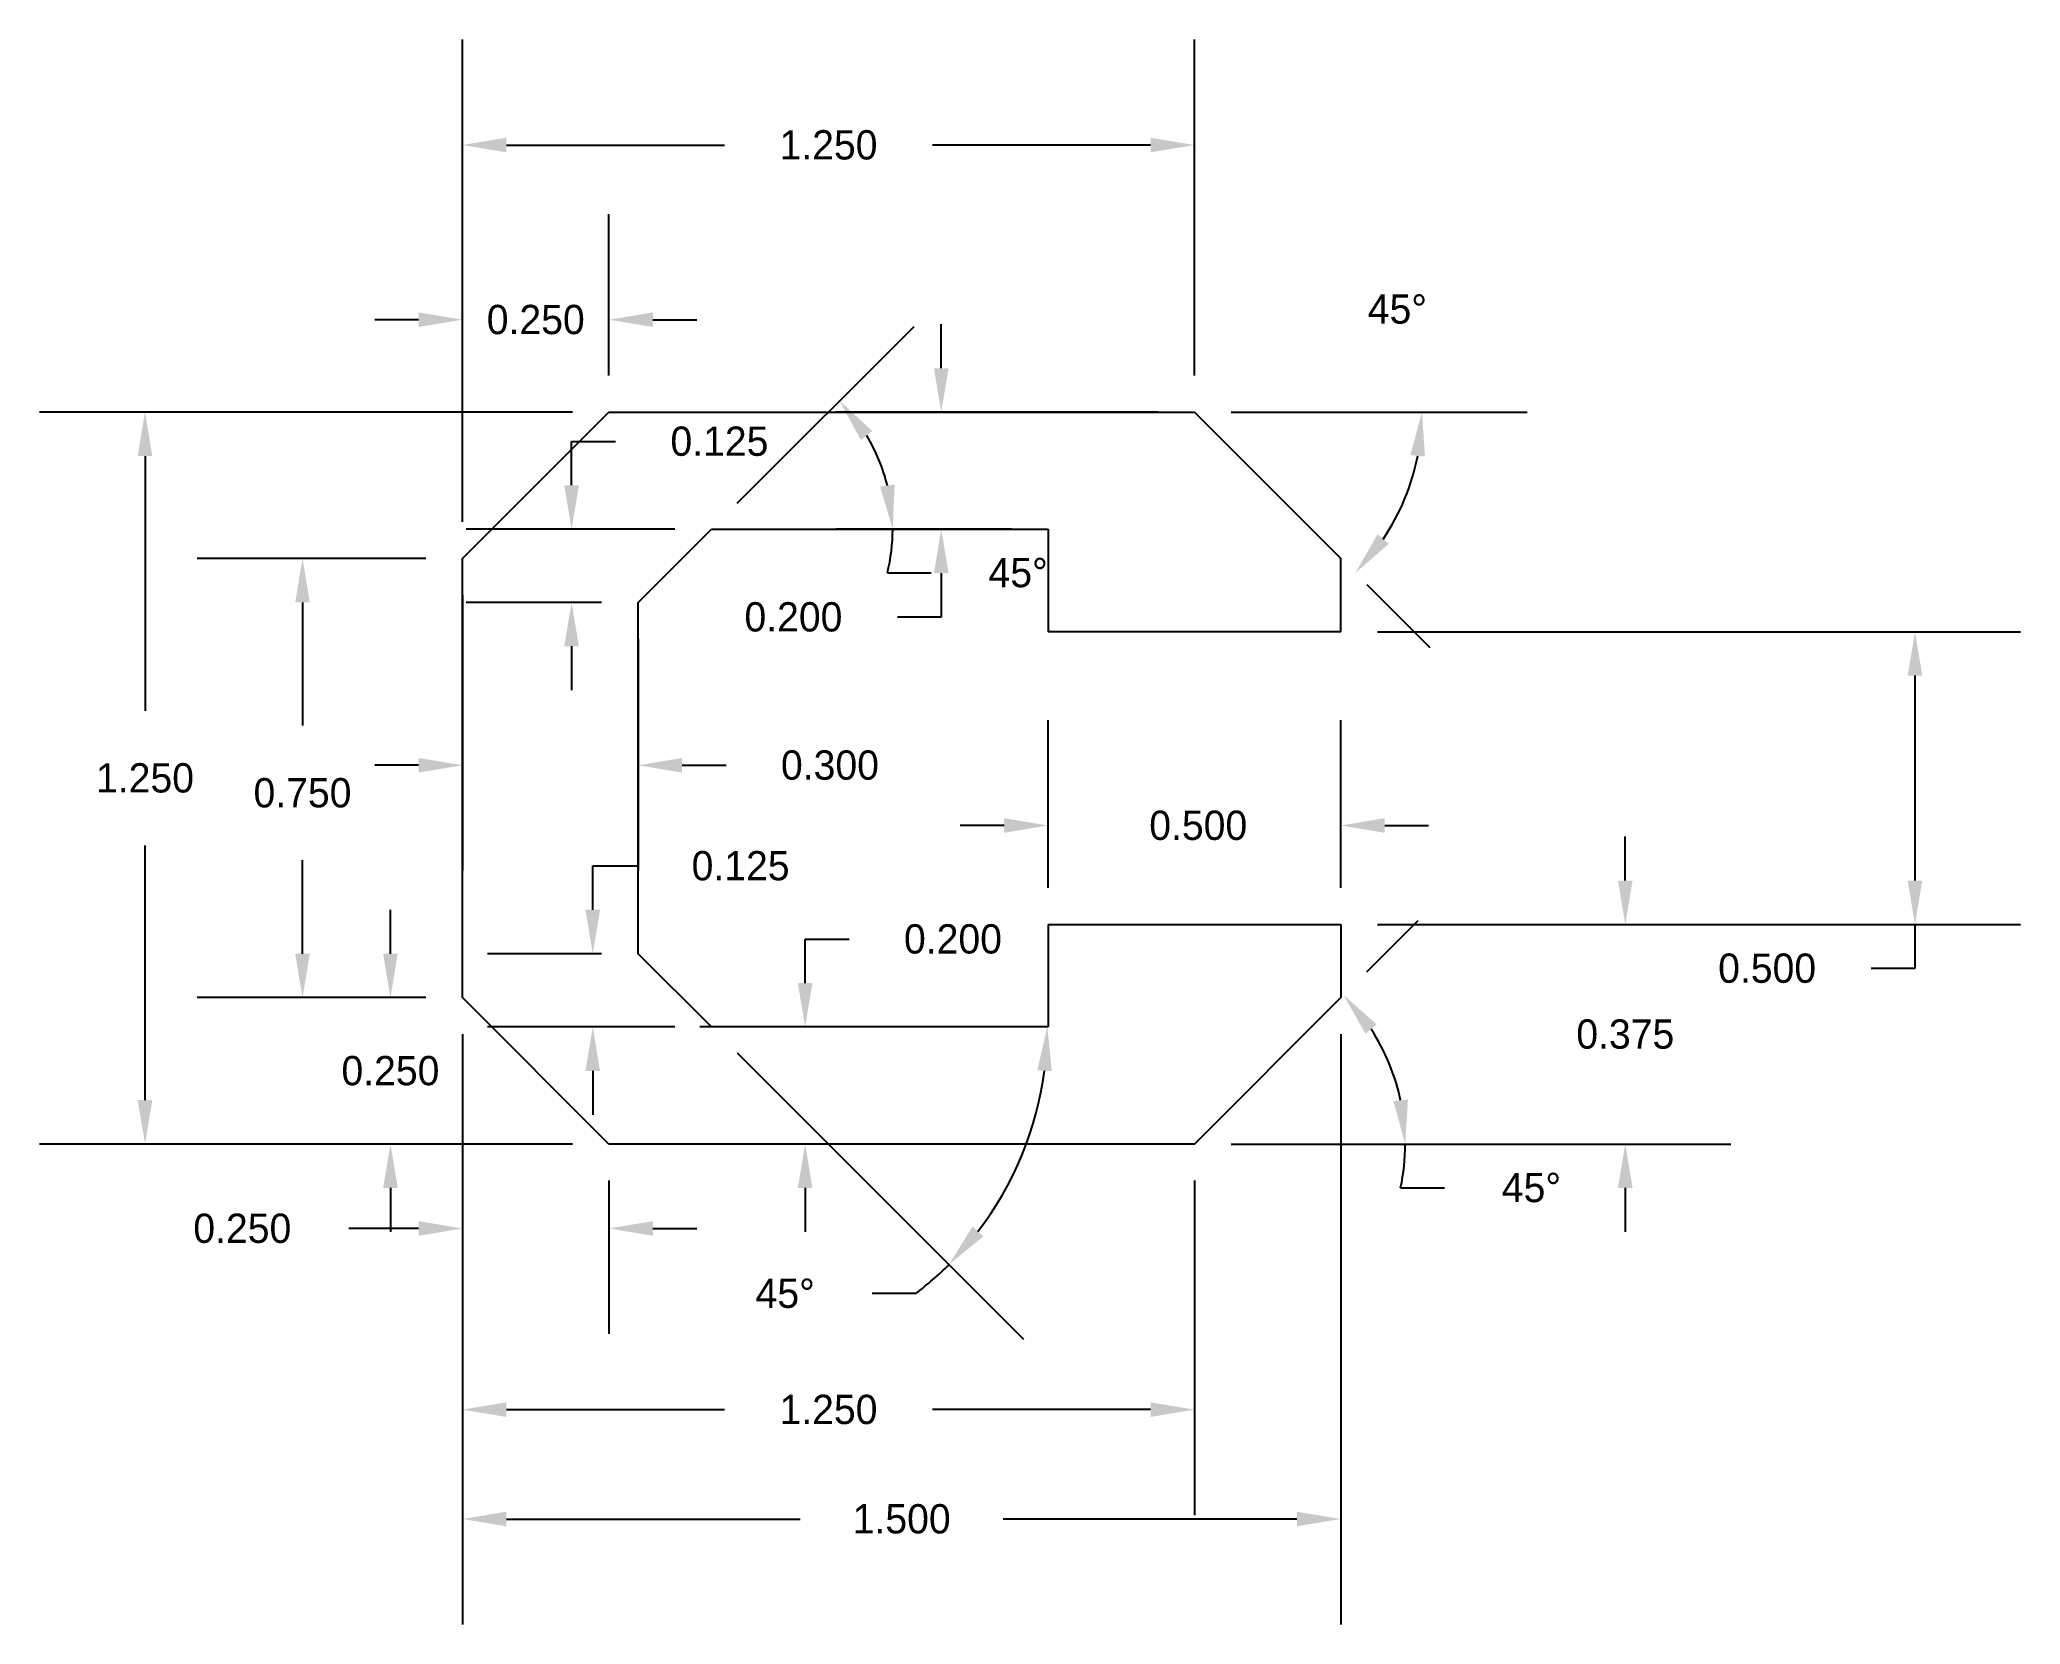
# Model space of a CAD drawing. Header units: inches. Extents: x -0.72 to 2.66, y -0.82 to 1.89.
import ezdxf

# ---------------------------------------------------------------- set-up
doc = ezdxf.new("R2010")
doc.units = ezdxf.units.IN
doc.header["$MEASUREMENT"] = 0
doc.dimstyles.get("Standard").update_dxf_attribs({"dimtxt": 0.05, "dimasz": 0.075, "dimexe": 0.18, "dimexo": 0.0625, "dimgap": 0.09, "dimtad": 0, "dimtih": 1, "dimtoh": 1, "dimdec": 3, "dimzin": 0, "dimdsep": 46, "dimtxsty": 'Standard', "dimcen": 0.09, "dimadec": 0, "dimazin": 0, "dimtfac": 1, "dimtdec": 3, "dimtofl": 0, "dimtmove": 0, "dimatfit": 3, "dimfxl": 1, "dimtolj": 1, "dimtzin": 0, "dimarcsym": 0})

# ---------------------------------------------------------------- blocks, each defined once
blk = doc.blocks.new('*D2')
at = {"color": 0, "lineweight": -2}
for p, q in [((0, 1.0625), (0, 1.8861)), ((1.25, 1.3125), (1.25, 1.8861)), ((0.075, 1.7061), (0.4475, 1.7061)), ((1.175, 1.7061), (0.8025, 1.7061))]:
    blk.add_line(p, q, dxfattribs=at)
at = {"color": 0}
for points in [[(0.075, 1.7186), (0.075, 1.6936), (0, 1.7061)], [(1.175, 1.7186), (1.175, 1.6936), (1.25, 1.7061)]]:
    blk.add_solid(points, dxfattribs=at)
at = {"layer": 'Defpoints', "color": 0}
for p in [(0, 1.7061), (1.25, 1.25), (0, 1)]:
    blk.add_point(p, dxfattribs=at)
at = {"color": 0, "insert": (0.625, 1.7061), "char_height": 0.05, "attachment_point": 5}
blk.add_mtext('\\A1;1.250', dxfattribs=at)
blk = doc.blocks.new('*D3')
at = {"color": 0, "lineweight": -2}
for p, q in [((0, 1.0625), (0, 1.5878)), ((0.25, 1.3125), (0.25, 1.5878)), ((-0.075, 1.4078), (-0.15, 1.4078)), ((0.325, 1.4078), (0.4, 1.4078))]:
    blk.add_line(p, q, dxfattribs=at)
at = {"color": 0}
for points in [[(-0.075, 1.4203), (-0.075, 1.3953), (0, 1.4078)], [(0.325, 1.4203), (0.325, 1.3953), (0.25, 1.4078)]]:
    blk.add_solid(points, dxfattribs=at)
at = {"layer": 'Defpoints', "color": 0}
for p in [(0, 1.4078), (0.25, 1.25), (0, 1)]:
    blk.add_point(p, dxfattribs=at)
at = {"color": 0, "insert": (0.125, 1.4078), "char_height": 0.05, "attachment_point": 5}
blk.add_mtext('\\A1;0.250', dxfattribs=at)
blk = doc.blocks.new('*D4')
at = {"color": 0, "lineweight": -2}
for p, q in [((0.1875, 1.25), (-0.7224, 1.25)), ((-0.5424, 1.175), (-0.5424, 0.74)), ((-0.5424, 0.075), (-0.5424, 0.51)), ((0.1875, 0), (-0.7224, 0))]:
    blk.add_line(p, q, dxfattribs=at)
at = {"color": 0}
for points in [[(-0.5549, 1.175), (-0.5299, 1.175), (-0.5424, 1.25)], [(-0.5549, 0.075), (-0.5299, 0.075), (-0.5424, 0)]]:
    blk.add_solid(points, dxfattribs=at)
at = {"layer": 'Defpoints', "color": 0}
for p in [(0.25, 1.25), (-0.5424, 0), (0.25, 0)]:
    blk.add_point(p, dxfattribs=at)
at = {"color": 0, "insert": (-0.5424, 0.625), "char_height": 0.05, "attachment_point": 5}
blk.add_mtext('\\A1;1.250', dxfattribs=at)
blk = doc.blocks.new('*D5')
at = {"color": 0, "lineweight": -2}
for p, q in [((-0.0625, 1), (-0.4534, 1)), ((-0.2734, 0.925), (-0.2734, 0.7146)), ((-0.2734, 0.325), (-0.2734, 0.4846)), ((-0.0625, 0.25), (-0.4534, 0.25))]:
    blk.add_line(p, q, dxfattribs=at)
at = {"color": 0}
for points in [[(-0.2859, 0.925), (-0.2609, 0.925), (-0.2734, 1)], [(-0.2859, 0.325), (-0.2609, 0.325), (-0.2734, 0.25)]]:
    blk.add_solid(points, dxfattribs=at)
at = {"layer": 'Defpoints', "color": 0}
for p in [(0, 1), (-0.2734, 0.25), (0, 0.25)]:
    blk.add_point(p, dxfattribs=at)
at = {"color": 0, "insert": (-0.2734, 0.5996), "char_height": 0.05, "attachment_point": 5}
blk.add_mtext('\\A1;0.750', dxfattribs=at)
blk = doc.blocks.new('*D6')
at = {"color": 0, "lineweight": -2}
for p, q in [((-0.1232, 0.325), (-0.1232, 0.4)), ((-0.0625, 0.25), (-0.3032, 0.25)), ((0.1875, 0), (-0.3032, 0)), ((-0.1232, -0.075), (-0.1232, -0.15))]:
    blk.add_line(p, q, dxfattribs=at)
at = {"color": 0}
for points in [[(-0.1357, 0.325), (-0.1107, 0.325), (-0.1232, 0.25)], [(-0.1357, -0.075), (-0.1107, -0.075), (-0.1232, 0)]]:
    blk.add_solid(points, dxfattribs=at)
at = {"layer": 'Defpoints', "color": 0}
for p in [(0, 0.25), (-0.1232, 0), (0.25, 0)]:
    blk.add_point(p, dxfattribs=at)
at = {"color": 0, "insert": (-0.1232, 0.125), "char_height": 0.05, "attachment_point": 5}
blk.add_mtext('\\A1;0.250', dxfattribs=at)
blk = doc.blocks.new('*D7')
at = {"color": 0, "lineweight": -2}
for p, q in [((0, 0.1875), (0, -0.3242)), ((0.25, -0.0625), (0.25, -0.3242)), ((-0.075, -0.1442), (-0.1945, -0.1442)), ((0.325, -0.1442), (0.4, -0.1442))]:
    blk.add_line(p, q, dxfattribs=at)
at = {"color": 0}
for points in [[(-0.075, -0.1317), (-0.075, -0.1567), (0, -0.1442)], [(0.325, -0.1317), (0.325, -0.1567), (0.25, -0.1442)]]:
    blk.add_solid(points, dxfattribs=at)
at = {"layer": 'Defpoints', "color": 0}
for p in [(0, 0.25), (0.25, 0), (0.25, -0.1442)]:
    blk.add_point(p, dxfattribs=at)
at = {"color": 0, "insert": (-0.3762, -0.1442), "char_height": 0.05, "attachment_point": 5}
blk.add_mtext('\\A1;0.250', dxfattribs=at)
blk = doc.blocks.new('*D8')
at = {"color": 0, "lineweight": -2}
for p, q in [((0, 0.1875), (0, -0.6336)), ((1.25, -0.0625), (1.25, -0.6336)), ((0.075, -0.4536), (0.4475, -0.4536)), ((1.175, -0.4536), (0.8025, -0.4536))]:
    blk.add_line(p, q, dxfattribs=at)
at = {"color": 0}
for points in [[(0.075, -0.4411), (0.075, -0.4661), (0, -0.4536)], [(1.175, -0.4411), (1.175, -0.4661), (1.25, -0.4536)]]:
    blk.add_solid(points, dxfattribs=at)
at = {"layer": 'Defpoints', "color": 0}
for p in [(0, 0.25), (1.25, 0), (1.25, -0.4536)]:
    blk.add_point(p, dxfattribs=at)
at = {"color": 0, "insert": (0.625, -0.4536), "char_height": 0.05, "attachment_point": 5}
blk.add_mtext('\\A1;1.250', dxfattribs=at)
blk = doc.blocks.new('*D9')
at = {"color": 0, "lineweight": -2}
for p, q in [((0, 0.1875), (0, -0.8204)), ((1.5, 0.1875), (1.5, -0.8204)), ((0.075, -0.6404), (0.5767, -0.6404)), ((1.425, -0.6404), (0.9233, -0.6404))]:
    blk.add_line(p, q, dxfattribs=at)
at = {"color": 0}
for points in [[(0.075, -0.6279), (0.075, -0.6529), (0, -0.6404)], [(1.425, -0.6279), (1.425, -0.6529), (1.5, -0.6404)]]:
    blk.add_solid(points, dxfattribs=at)
at = {"layer": 'Defpoints', "color": 0}
for p in [(0, 0.25), (1.5, 0.25), (1.5, -0.6404)]:
    blk.add_point(p, dxfattribs=at)
at = {"color": 0, "insert": (0.75, -0.6404), "char_height": 0.05, "attachment_point": 5}
blk.add_mtext('\\A1;1.500', dxfattribs=at)
blk = doc.blocks.new('*D10')
at = {"color": 0, "lineweight": -2}
for p, q in [((1.9859, 0.45), (1.9859, 0.525)), ((1.5625, 0.375), (2.1659, 0.375)), ((1.3125, 0), (2.1659, 0)), ((1.9859, -0.075), (1.9859, -0.15))]:
    blk.add_line(p, q, dxfattribs=at)
at = {"color": 0}
for points in [[(1.9734, 0.45), (1.9984, 0.45), (1.9859, 0.375)], [(1.9734, -0.075), (1.9984, -0.075), (1.9859, 0)]]:
    blk.add_solid(points, dxfattribs=at)
at = {"layer": 'Defpoints', "color": 0}
for p in [(1.5, 0.375), (1.9859, 0.375), (1.25, 0)]:
    blk.add_point(p, dxfattribs=at)
at = {"color": 0, "insert": (1.9859, 0.1875), "char_height": 0.05, "attachment_point": 5}
blk.add_mtext('\\A1;0.375', dxfattribs=at)
blk = doc.blocks.new('*D11')
at = {"color": 0, "lineweight": -2}
for p, q in [((1, 0.4375), (1, 0.724)), ((1.5, 0.4375), (1.5, 0.724)), ((0.925, 0.544), (0.85, 0.544)), ((1.575, 0.544), (1.65, 0.544))]:
    blk.add_line(p, q, dxfattribs=at)
at = {"color": 0}
for points in [[(0.925, 0.5565), (0.925, 0.5315), (1, 0.544)], [(1.575, 0.5565), (1.575, 0.5315), (1.5, 0.544)]]:
    blk.add_solid(points, dxfattribs=at)
at = {"layer": 'Defpoints', "color": 0}
for p in [(1, 0.544), (1, 0.375), (1.5, 0.375)]:
    blk.add_point(p, dxfattribs=at)
at = {"color": 0, "insert": (1.2565, 0.544), "char_height": 0.05, "attachment_point": 5}
blk.add_mtext('\\A1;0.500', dxfattribs=at)
blk = doc.blocks.new('*D12')
at = {"color": 0, "lineweight": -2}
for p, q in [((1.5625, 0.875), (2.6607, 0.875)), ((2.4807, 0.8), (2.4807, 0.45)), ((1.5625, 0.375), (2.6607, 0.375)), ((2.4807, 0.375), (2.4807, 0.3)), ((2.4807, 0.3), (2.4057, 0.3))]:
    blk.add_line(p, q, dxfattribs=at)
at = {"color": 0}
for points in [[(2.4682, 0.8), (2.4932, 0.8), (2.4807, 0.875)], [(2.4682, 0.45), (2.4932, 0.45), (2.4807, 0.375)]]:
    blk.add_solid(points, dxfattribs=at)
at = {"layer": 'Defpoints', "color": 0}
for p in [(1.5, 0.875), (1.5, 0.375), (2.4807, 0.375)]:
    blk.add_point(p, dxfattribs=at)
at = {"color": 0, "insert": (2.2282, 0.3), "char_height": 0.05, "attachment_point": 5}
blk.add_mtext('\\A1;0.500', dxfattribs=at)
blk = doc.blocks.new('*D13')
at = {"color": 0, "lineweight": -2}
for p, q in [((0.2224, 0.4), (0.2224, 0.475)), ((0.2224, 0.475), (0.2974, 0.475)), ((0.2375, 0.325), (0.0424, 0.325)), ((0.3625, 0.2), (0.0424, 0.2)), ((0.2224, 0.125), (0.2224, 0.05))]:
    blk.add_line(p, q, dxfattribs=at)
at = {"color": 0}
for points in [[(0.2099, 0.4), (0.2349, 0.4), (0.2224, 0.325)], [(0.2099, 0.125), (0.2349, 0.125), (0.2224, 0.2)]]:
    blk.add_solid(points, dxfattribs=at)
at = {"layer": 'Defpoints', "color": 0}
for p in [(0.3, 0.325), (0.2224, 0.2), (0.425, 0.2)]:
    blk.add_point(p, dxfattribs=at)
at = {"color": 0, "insert": (0.4749, 0.475), "char_height": 0.05, "attachment_point": 5}
blk.add_mtext('\\A1;0.125', dxfattribs=at)
blk = doc.blocks.new('*D14')
at = {"color": 0, "lineweight": -2}
for p, q in [((0.1862, 1.125), (0.1862, 1.2)), ((0.1862, 1.2), (0.2612, 1.2)), ((0.3625, 1.05), (0.0062, 1.05)), ((0.2375, 0.925), (0.0062, 0.925)), ((0.1862, 0.85), (0.1862, 0.775))]:
    blk.add_line(p, q, dxfattribs=at)
at = {"color": 0}
for points in [[(0.1737, 1.125), (0.1987, 1.125), (0.1862, 1.05)], [(0.1737, 0.85), (0.1987, 0.85), (0.1862, 0.925)]]:
    blk.add_solid(points, dxfattribs=at)
at = {"layer": 'Defpoints', "color": 0}
for p in [(0.1862, 1.05), (0.425, 1.05), (0.3, 0.925)]:
    blk.add_point(p, dxfattribs=at)
at = {"color": 0, "insert": (0.4387, 1.2), "char_height": 0.05, "attachment_point": 5}
blk.add_mtext('\\A1;0.125', dxfattribs=at)
blk = doc.blocks.new('*D15')
at = {"color": 0, "lineweight": -2}
for p, q in [((0.4692, 0.1558), (0.958, -0.333)), ((0.7744, -0.2552), (0.6994, -0.2552))]:
    blk.add_line(p, q, dxfattribs=at)
for start, end in [(322.4939, 352.5061), (307.5061, 315)]:
    blk.add_arc((0.425, 0.2), 0.5738, start, end, dxfattribs=at)
at = {"color": 0}
for points in [[(0.9815, 0.126), (1.0064, 0.1243), (0.9988, 0.2)], [(0.8896, -0.1576), (0.8708, -0.1411), (0.8308, -0.2058)]]:
    blk.add_solid(points, dxfattribs=at)
at = {"layer": 'Defpoints', "color": 0}
for p in [(0.3, 0.325), (0.425, 0.2), (0.425, 0.2), (1, 0.2), (0.9793, 0.0515)]:
    blk.add_point(p, dxfattribs=at)
at = {"color": 0, "insert": (0.551, -0.2552), "char_height": 0.05, "attachment_point": 5}
blk.add_mtext('\\A1;45°', dxfattribs=at)
blk = doc.blocks.new('*D16')
at = {"color": 0, "lineweight": -2}
for p, q in [((1.5442, 0.2942), (1.6319, 0.3819)), ((1.3125, 0), (1.79, 0)), ((1.6022, -0.0746), (1.6772, -0.0746))]:
    blk.add_line(p, q, dxfattribs=at)
for start, end in [(11.9568, 33.0432), (348.0432, 0)]:
    blk.add_arc((1.25, 0), 0.36, start, end, dxfattribs=at)
at = {"color": 0}
for points in [[(1.5421, 0.1885), (1.5615, 0.2042), (1.5046, 0.2546)], [(1.6147, 0.0759), (1.5898, 0.0733), (1.61, 0)]]:
    blk.add_solid(points, dxfattribs=at)
at = {"layer": 'Defpoints', "color": 0}
for p in [(1.5, 0.25), (1.5618, 0.18), (0.25, 0), (1.25, 0), (1.25, 0)]:
    blk.add_point(p, dxfattribs=at)
at = {"color": 0, "insert": (1.8256, -0.0746), "char_height": 0.05, "attachment_point": 5}
blk.add_mtext('\\A1;45°', dxfattribs=at)
blk = doc.blocks.new('*D17')
at = {"color": 0, "lineweight": -2}
for p, q in [((0.4692, 1.0942), (0.7713, 1.3963)), ((0.7256, 0.9756), (0.8006, 0.9756))]:
    blk.add_line(p, q, dxfattribs=at)
for start, end in [(13.9106, 31.0894), (346.0894, 0)]:
    blk.add_arc((0.425, 1.05), 0.3097, start, end, dxfattribs=at)
at = {"color": 0}
for points in [[(0.6803, 1.2022), (0.7, 1.2176), (0.644, 1.269)], [(0.738, 1.126), (0.7132, 1.1229), (0.7347, 1.05)]]:
    blk.add_solid(points, dxfattribs=at)
at = {"layer": 'Defpoints', "color": 0}
for p in [(0.6932, 1.2048), (0.425, 1.05), (0.425, 1.05), (1, 1.05), (0.3, 0.925)]:
    blk.add_point(p, dxfattribs=at)
at = {"color": 0, "insert": (0.9489, 0.9756), "char_height": 0.05, "attachment_point": 5}
blk.add_mtext('\\A1;45°', dxfattribs=at)
blk = doc.blocks.new('*D18')
at = {"color": 0, "lineweight": -2}
for p, q in [((1.3125, 1.25), (1.8186, 1.25)), ((1.5442, 0.9558), (1.652, 0.848))]:
    blk.add_line(p, q, dxfattribs=at)
blk.add_arc((1.25, 1.25), 0.3886, 326.076, 348.924, dxfattribs=at)
at = {"color": 0}
for points in [[(1.6189, 1.1766), (1.6438, 1.1741), (1.6386, 1.25)], [(1.5821, 1.0252), (1.5628, 1.0411), (1.5248, 0.9752)]]:
    blk.add_solid(points, dxfattribs=at)
at = {"layer": 'Defpoints', "color": 0}
for p in [(0.25, 1.25), (1.25, 1.25), (1.25, 1.25), (1.5865, 1.0557), (1.5, 1)]:
    blk.add_point(p, dxfattribs=at)
at = {"color": 0, "insert": (1.5966, 1.4257), "char_height": 0.05, "attachment_point": 5}
blk.add_mtext('\\A1;45°', dxfattribs=at)
blk = doc.blocks.new('*D19')
at = {"color": 0, "lineweight": -2}
for p, q in [((0.8176, 1.325), (0.8176, 1.4)), ((1.1875, 1.25), (0.6376, 1.25)), ((0.9375, 1.05), (0.6376, 1.05)), ((0.8176, 0.975), (0.8176, 0.9)), ((0.8176, 0.9), (0.7426, 0.9))]:
    blk.add_line(p, q, dxfattribs=at)
at = {"color": 0}
for points in [[(0.8051, 1.325), (0.8301, 1.325), (0.8176, 1.25)], [(0.8051, 0.975), (0.8301, 0.975), (0.8176, 1.05)]]:
    blk.add_solid(points, dxfattribs=at)
at = {"layer": 'Defpoints', "color": 0}
for p in [(1.25, 1.25), (0.8176, 1.05), (1, 1.05)]:
    blk.add_point(p, dxfattribs=at)
at = {"color": 0, "insert": (0.5651, 0.9), "char_height": 0.05, "attachment_point": 5}
blk.add_mtext('\\A1;0.200', dxfattribs=at)
blk = doc.blocks.new('*D20')
at = {"color": 0, "lineweight": -2}
for p, q in [((0, 0.9375), (0, 0.4669)), ((0.3, 0.8625), (0.3, 0.4669)), ((-0.075, 0.6469), (-0.15, 0.6469)), ((0.375, 0.6469), (0.45, 0.6469))]:
    blk.add_line(p, q, dxfattribs=at)
at = {"color": 0}
for points in [[(-0.075, 0.6594), (-0.075, 0.6344), (0, 0.6469)], [(0.375, 0.6594), (0.375, 0.6344), (0.3, 0.6469)]]:
    blk.add_solid(points, dxfattribs=at)
at = {"layer": 'Defpoints', "color": 0}
for p in [(0, 1), (0.3, 0.925), (0.3, 0.6469)]:
    blk.add_point(p, dxfattribs=at)
at = {"color": 0, "insert": (0.6275, 0.6469), "char_height": 0.05, "attachment_point": 5}
blk.add_mtext('\\A1;0.300', dxfattribs=at)
blk = doc.blocks.new('*D21')
at = {"color": 0, "lineweight": -2}
for p, q in [((0.5851, 0.275), (0.5851, 0.35)), ((0.5851, 0.35), (0.6601, 0.35)), ((0.9375, 0.2), (0.4051, 0.2)), ((1.1875, 0), (0.4051, 0)), ((0.5851, -0.075), (0.5851, -0.15))]:
    blk.add_line(p, q, dxfattribs=at)
at = {"color": 0}
for points in [[(0.5726, 0.275), (0.5976, 0.275), (0.5851, 0.2)], [(0.5726, -0.075), (0.5976, -0.075), (0.5851, 0)]]:
    blk.add_solid(points, dxfattribs=at)
at = {"layer": 'Defpoints', "color": 0}
for p in [(1, 0.2), (0.5851, 0), (1.25, 0)]:
    blk.add_point(p, dxfattribs=at)
at = {"color": 0, "insert": (0.8376, 0.35), "char_height": 0.05, "attachment_point": 5}
blk.add_mtext('\\A1;0.200', dxfattribs=at)

msp = doc.modelspace()

# ---------------------------------------------------------------- linework, layer by layer
for p, q in [((0, 1), (0.25, 1.25)), ((0.25, 1.25), (1.25, 1.25)), ((1.25, 1.25), (1.5, 1)), ((0.3, 0.925), (0.425, 1.05)), ((0.425, 1.05), (1, 1.05)), ((1, 1.05), (1, 0.875)), ((0, 0.25), (0, 1)), ((1.5, 0.875), (1.5, 1)), ((0.3, 0.325), (0.3, 0.925)), ((1.5, 0.875), (1, 0.875)), ((1, 0.375), (1.5, 0.375)), ((1, 0.375), (1, 0.2)), ((1.5, 0.375), (1.5, 0.25)), ((0.425, 0.2), (0.3, 0.325)), ((0.25, 0), (0, 0.25)), ((1.25, 0), (1.5, 0.25)), ((1, 0.2), (0.425, 0.2)), ((1.25, 0), (0.25, 0))]:
    msp.add_line(p, q)

# ---------------------------------------------------------------- dimensions: what is measured, and where the dimension line sits
for base, p1, p2, picture, middle in [((0, 1.7061), (1.25, 1.25), (0, 1), '*D2', (0.625, 1.7061)), ((0.3, 0.6469), (0, 1), (0.3, 0.925), '*D20', (0.6275, 0.6469)), ((1.5, -0.6404), (0, 0.25), (1.5, 0.25), '*D9', (0.75, -0.6404))]:
    dim = msp.add_linear_dim(base=base, p1=p1, p2=p2, dimstyle='Standard')
    dim.commit()
    dim.dimension.update_dxf_attribs({"geometry": picture, "text_midpoint": middle})
for base, p1, p2, picture, middle in [((0, 1.4078), (0.25, 1.25), (0, 1), '*D3', (0.125, 1.4078)), ((1, 0.544), (1.5, 0.375), (1, 0.375), '*D11', (1.2565, 0.544)), ((0.25, -0.1442), (0, 0.25), (0.25, 0), '*D7', (-0.3762, -0.1442)), ((1.25, -0.4536), (0, 0.25), (1.25, 0), '*D8', (0.625, -0.4536))]:
    dim = msp.add_linear_dim(base=base, p1=p1, p2=p2, dimstyle='Standard')
    dim.commit()
    dim.dimension.update_dxf_attribs({"geometry": picture, "text_midpoint": middle, "dimtype": 160})
dim = msp.add_angular_dim_2l(base=(1.5865, 1.0557), line1=((1.25, 1.25), (1.5, 1)), line2=((0.25, 1.25), (1.25, 1.25)), dimstyle='Standard')
dim.commit()
dim.dimension.update_dxf_attribs({"geometry": '*D18', "text_midpoint": (1.5966, 1.4257), "dimtype": 162})
for base, line1, line2, picture, middle in [((0.6932, 1.2048), ((0.3, 0.925), (0.425, 1.05)), ((0.425, 1.05), (1, 1.05)), '*D17', (0.9489, 0.9756)), ((1.5618, 0.18), ((1.25, 0), (0.25, 0)), ((1.25, 0), (1.5, 0.25)), '*D16', (1.8256, -0.0746)), ((0.9793, 0.0515), ((0.425, 0.2), (0.3, 0.325)), ((1, 0.2), (0.425, 0.2)), '*D15', (0.551, -0.2552))]:
    dim = msp.add_angular_dim_2l(base=base, line1=line1, line2=line2, dimstyle='Standard')
    dim.commit()
    dim.dimension.update_dxf_attribs({"geometry": picture, "text_midpoint": middle})
for base, p1, p2, picture, middle in [((0.8176, 1.05), (1.25, 1.25), (1, 1.05), '*D19', (0.5651, 0.9)), ((-0.5424, 0), (0.25, 1.25), (0.25, 0), '*D4', (-0.5424, 0.625)), ((0.1862, 1.05), (0.3, 0.925), (0.425, 1.05), '*D14', (0.4387, 1.2)), ((2.4807, 0.375), (1.5, 0.875), (1.5, 0.375), '*D12', (2.2282, 0.3)), ((-0.1232, 0), (0, 0.25), (0.25, 0), '*D6', (-0.1232, 0.125))]:
    dim = msp.add_linear_dim(base=base, p1=p1, p2=p2, angle=90, dimstyle='Standard')
    dim.commit()
    dim.dimension.update_dxf_attribs({"geometry": picture, "text_midpoint": middle})
for base, p1, p2, angle, picture, middle, dimtype in [((-0.2734, 0.25), (0, 1), (0, 0.25), 270, '*D5', (-0.2734, 0.5996), 161), ((0.2224, 0.2), (0.3, 0.325), (0.425, 0.2), 90, '*D13', (0.4749, 0.475), 160), ((1.9859, 0.375), (1.25, 0), (1.5, 0.375), 90, '*D10', (1.9859, 0.1875), 160), ((0.5851, 0), (1, 0.2), (1.25, 0), 90, '*D21', (0.8376, 0.35), 160)]:
    dim = msp.add_linear_dim(base=base, p1=p1, p2=p2, angle=angle, dimstyle='Standard')
    dim.commit()
    dim.dimension.update_dxf_attribs({"geometry": picture, "text_midpoint": middle, "dimtype": dimtype})

doc.saveas('drawing.dxf')
